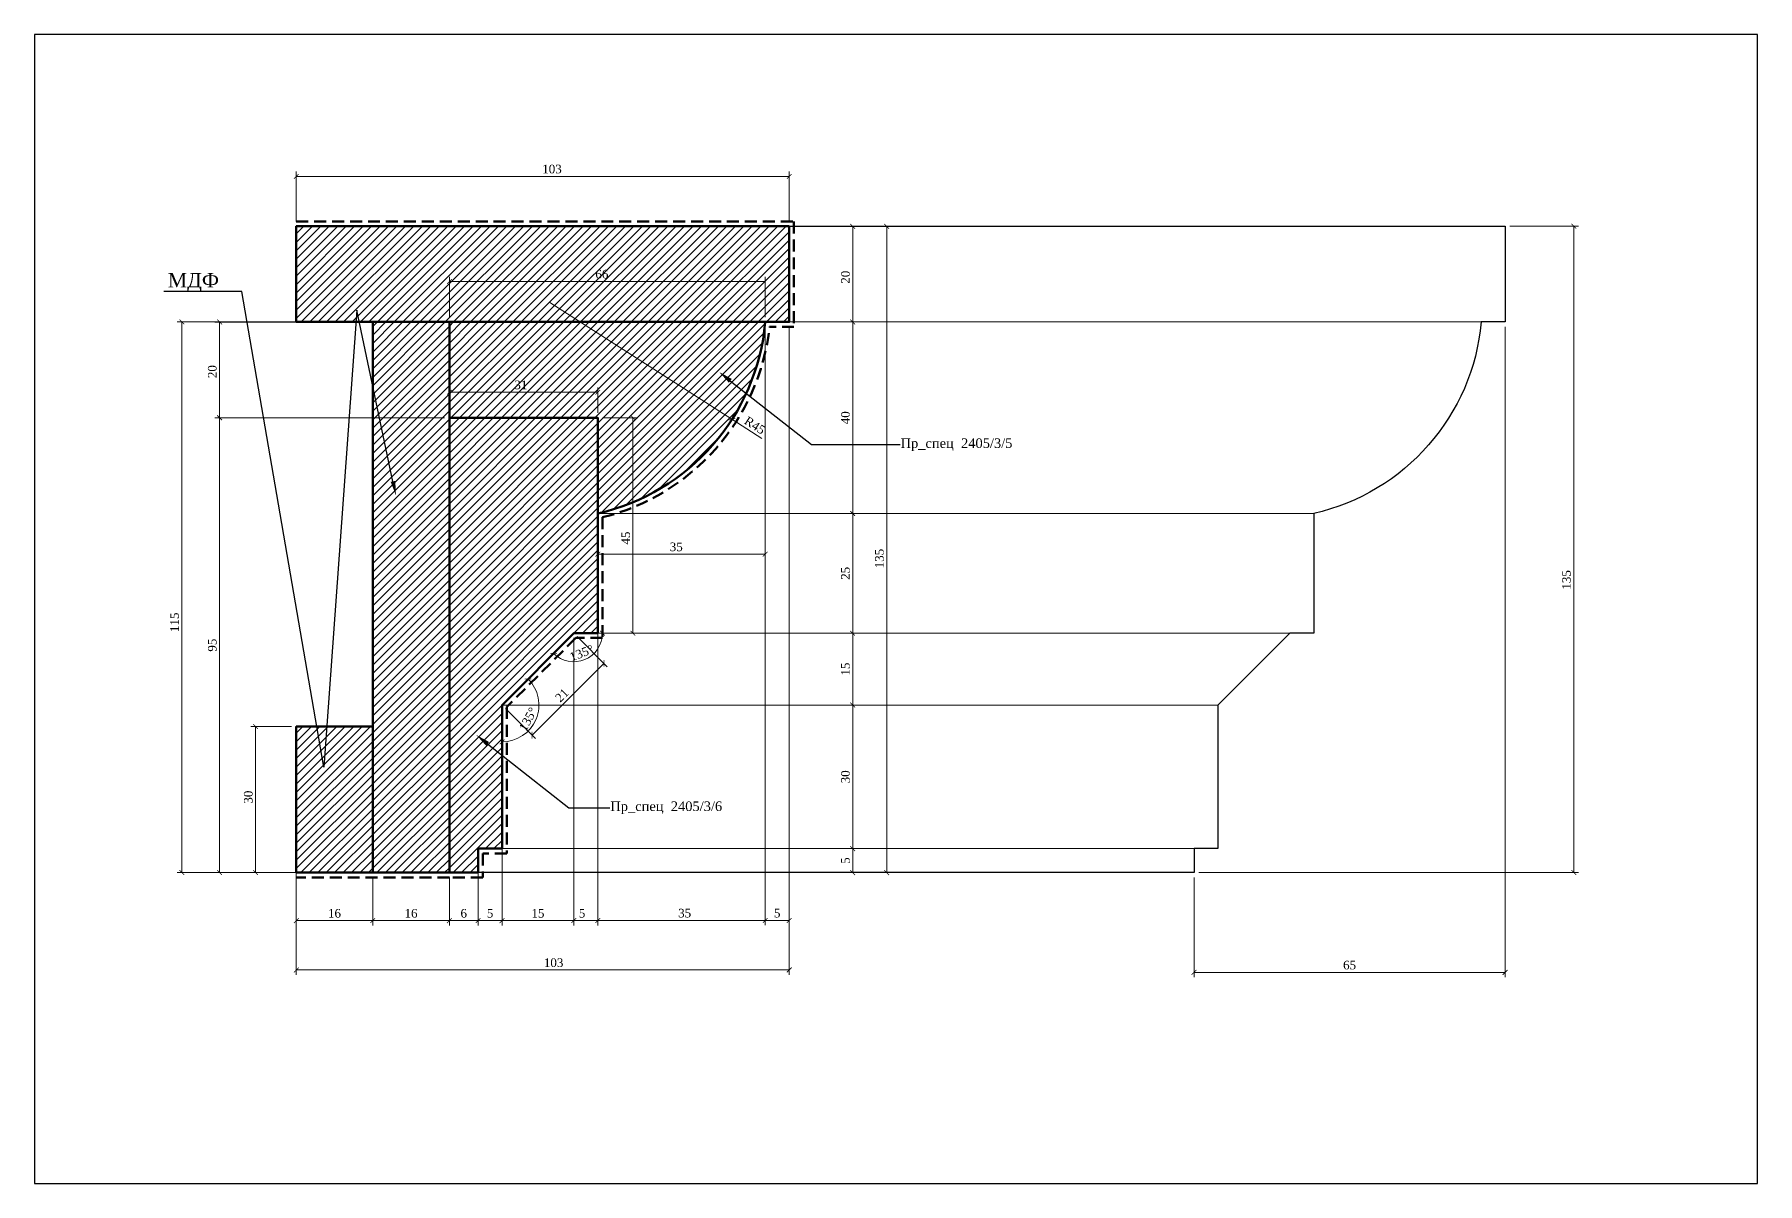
# Model space of a CAD drawing. Header units: millimetres. Extents: x 308993 to 309353, y -104422 to -104182.
import ezdxf
from ezdxf import colors
from ezdxf.entities.mleader import LeaderData, LeaderLine
from ezdxf.math import Vec2, Vec3

# ---------------------------------------------------------------- set-up
doc = ezdxf.new("R2010")
doc.units = ezdxf.units.MM
doc.header["$MEASUREMENT"] = 0
doc.linetypes.add('HIDDEN', pattern=[0.375, 0.25, -0.125])
doc.layers.add('Outside panel', color=7, linetype='Continuous', lineweight=18, true_color=0x7f5e57)
doc.layers.add('линия 15', color=7, linetype='Continuous', lineweight=15)
doc.layers.add('линия 50', color=1, linetype='Continuous', lineweight=140)
doc.layers.add('размеры в модели', color=7, linetype='Continuous')
doc.styles.get("Standard").update_dxf_attribs({"font": 'times.ttf'})
doc.dimstyles.new('M_1', dxfattribs={"dimtxt": 1.8, "dimasz": 1, "dimexe": 1, "dimexo": 1, "dimgap": 0.6, "dimtad": 1, "dimdec": 0, "dimdsep": 46, "dimtxsty": 'Standard', "dimblk": 'ARCHTICK', "dimcen": -5, "dimclrd": 7, "dimclre": 7, "dimclrt": 7, "dimadec": 0, "dimazin": 0, "dimtfac": 1, "dimtdec": 0, "dimtmove": 0, "dimatfit": 3, "dimfxl": 1, "dimtolj": 1, "dimtzin": 0, "dimlwd": 5, "dimlwe": 5, "dimarcsym": 0})
pattern_1 = [(45, (1202.0533, -5816.8196), (-0.8838834765, 0.8838834765), [])]

# ---------------------------------------------------------------- blocks, each defined once
blk = doc.blocks.new('_ArchTick')
at = {"color": 0, "linetype": 'ByBlock', "const_width": 0.15}
blk.add_lwpolyline([(-0.5, -0.5), (0.5, 0.5)], dxfattribs=at)
blk = doc.blocks.new('*D31')
at = {"color": 7, "lineweight": 5, "ltscale": 1000, "transparency": 16777216}
for p, q in [((309299.94, -104243.2), (309299.94, -104379.04)), ((309234.94, -104358.2), (309234.94, -104379.04)), ((309234.94, -104378.04), (309299.94, -104378.04))]:
    blk.add_line(p, q, dxfattribs=at)
at = {"layer": 'Defpoints', "color": 0, "ltscale": 1000, "transparency": 16777216}
for p in [(309299.94, -104242.2), (309234.94, -104357.2), (309299.94, -104378.04)]:
    blk.add_point(p, dxfattribs=at)
at = {"color": 7, "lineweight": 5, "ltscale": 1000, "transparency": 16777216, "rotation": 180}
blk.add_blockref('_ArchTick', (309234.94, -104378.04), dxfattribs=at)
at = {"color": 7, "lineweight": 5, "ltscale": 1000, "transparency": 16777216}
blk.add_blockref('_ArchTick', (309299.94, -104378.04), dxfattribs=at)
at = {"color": 7, "ltscale": 1000, "transparency": 16777216, "insert": (309267.44, -104376.53), "char_height": 1.8, "attachment_point": 5}
blk.add_mtext('\\A1;65', dxfattribs=at)
blk = doc.blocks.new('*D30')
at = {"color": 7, "lineweight": 5, "ltscale": 1000, "transparency": 16777216}
for p, q in [((309300.94, -104222.2), (309315.28, -104222.2)), ((309314.28, -104222.2), (309314.28, -104357.2)), ((309235.94, -104357.2), (309315.28, -104357.2))]:
    blk.add_line(p, q, dxfattribs=at)
at = {"layer": 'Defpoints', "color": 0, "ltscale": 1000, "transparency": 16777216}
for p in [(309299.94, -104222.2), (309234.94, -104357.2), (309314.28, -104357.2)]:
    blk.add_point(p, dxfattribs=at)
at = {"color": 7, "lineweight": 5, "ltscale": 1000, "transparency": 16777216}
for p, rotation in [((309314.28, -104222.2), 90), ((309314.28, -104357.2), 270)]:
    blk.add_blockref('_ArchTick', p, dxfattribs=dict(at, rotation=rotation))
at = {"color": 7, "ltscale": 1000, "transparency": 16777216, "insert": (309312.77, -104296.07), "char_height": 1.8, "attachment_point": 5, "rotation": 90}
blk.add_mtext('\\A1;135', dxfattribs=at)
blk = doc.blocks.new('*D29')
at = {"layer": 'Defpoints', "color": 0, "ltscale": 1000, "transparency": 16777216}
for p in [(309145.36, -104242.21), (309110.36, -104262.2), (309145.36, -104290.7)]:
    blk.add_point(p, dxfattribs=at)
at = {"layer": 'линия 15', "color": 7, "lineweight": 5, "ltscale": 1000, "transparency": 16777216}
for p, q in [((309145.36, -104243.21), (309145.36, -104291.7)), ((309110.36, -104263.2), (309110.36, -104291.7)), ((309110.36, -104290.7), (309145.36, -104290.7))]:
    blk.add_line(p, q, dxfattribs=at)
at = {"layer": 'линия 15', "color": 7, "lineweight": 5, "ltscale": 1000, "transparency": 16777216, "rotation": 180}
blk.add_blockref('_ArchTick', (309110.36, -104290.7), dxfattribs=at)
at = {"layer": 'линия 15', "color": 7, "lineweight": 5, "ltscale": 1000, "transparency": 16777216}
blk.add_blockref('_ArchTick', (309145.36, -104290.7), dxfattribs=at)
at = {"layer": 'линия 15', "color": 7, "ltscale": 1000, "transparency": 16777216, "insert": (309126.76, -104289.18), "char_height": 1.8, "attachment_point": 5}
blk.add_mtext('\\A1;35', dxfattribs=at)
blk = doc.blocks.new('*D28')
at = {"layer": 'Defpoints', "color": 0, "ltscale": 1000, "transparency": 16777216}
for p in [(309150.36, -104222.2), (309085.36, -104357.2), (309170.73, -104357.2)]:
    blk.add_point(p, dxfattribs=at)
at = {"layer": 'линия 15', "color": 7, "lineweight": 5, "ltscale": 1000, "transparency": 16777216}
for p, q in [((309151.36, -104222.2), (309171.73, -104222.2)), ((309170.73, -104222.2), (309170.73, -104357.2)), ((309086.36, -104357.2), (309171.73, -104357.2))]:
    blk.add_line(p, q, dxfattribs=at)
for p, rotation in [((309170.73, -104222.2), 90), ((309170.73, -104357.2), 270)]:
    blk.add_blockref('_ArchTick', p, dxfattribs=dict(at, rotation=rotation))
at = {"layer": 'линия 15', "color": 7, "ltscale": 1000, "transparency": 16777216, "insert": (309169.21, -104291.61), "char_height": 1.8, "attachment_point": 5, "rotation": 90}
blk.add_mtext('\\A1;135', dxfattribs=at)
blk = doc.blocks.new('*D27')
at = {"layer": 'Defpoints', "color": 0, "ltscale": 1000, "transparency": 16777216}
for p in [(309150.36, -104242.2), (309047.37, -104326.7), (309150.36, -104377.54)]:
    blk.add_point(p, dxfattribs=at)
at = {"layer": 'линия 15', "color": 7, "lineweight": 5, "ltscale": 1000, "transparency": 16777216}
for p, q in [((309150.36, -104243.2), (309150.36, -104378.54)), ((309047.37, -104327.7), (309047.37, -104378.54)), ((309047.37, -104377.54), (309150.36, -104377.54))]:
    blk.add_line(p, q, dxfattribs=at)
at = {"layer": 'линия 15', "color": 7, "lineweight": 5, "ltscale": 1000, "transparency": 16777216, "rotation": 180}
blk.add_blockref('_ArchTick', (309047.37, -104377.54), dxfattribs=at)
at = {"layer": 'линия 15', "color": 7, "lineweight": 5, "ltscale": 1000, "transparency": 16777216}
blk.add_blockref('_ArchTick', (309150.36, -104377.54), dxfattribs=at)
at = {"layer": 'линия 15', "color": 7, "ltscale": 1000, "transparency": 16777216, "insert": (309101.14, -104376.03), "char_height": 1.8, "attachment_point": 5}
blk.add_mtext('\\A1;103', dxfattribs=at)
blk = doc.blocks.new('*D26')
at = {"layer": 'Defpoints', "color": 0, "ltscale": 1000, "transparency": 16777216}
for p in [(309105.36, -104307.2), (309105.36, -104307.2), (309110.36, -104307.2), (309109.58, -104311.42), (309090.36, -104322.2)]:
    blk.add_point(p, dxfattribs=at)
at = {"layer": 'линия 15', "color": 7, "lineweight": 5, "ltscale": 1000, "transparency": 16777216}
blk.add_line((309111.36, -104307.2), (309112.33, -104307.2), dxfattribs=at)
blk.add_arc((309105.36, -104307.2), 5.97, 225, 0, dxfattribs=at)
for p, rotation in [((309111.33, -104307.2), 90.00000367645082), ((309101.14, -104311.42), 135.000003676375)]:
    blk.add_blockref('_ArchTick', p, dxfattribs=dict(at, rotation=rotation))
at = {"layer": 'линия 15', "color": 7, "ltscale": 1000, "transparency": 16777216, "insert": (309106.99, -104311.35), "char_height": 1.8, "attachment_point": 5, "rotation": 21.4415}
blk.add_mtext('\\A1;135°', dxfattribs=at)
blk = doc.blocks.new('*D25')
at = {"layer": 'Defpoints', "color": 0, "ltscale": 1000, "transparency": 16777216}
for p in [(309105.36, -104307.2), (309090.36, -104322.2), (309090.36, -104322.2), (309098.06, -104322.2), (309090.36, -104352.2)]:
    blk.add_point(p, dxfattribs=at)
at = {"layer": 'линия 15', "color": 7, "lineweight": 5, "ltscale": 1000, "transparency": 16777216}
blk.add_arc((309090.36, -104322.2), 7.7, 270, 45, dxfattribs=at)
for p, rotation in [((309095.8, -104316.75), 135.0000036761565), ((309090.36, -104329.9), 180.0000036759459)]:
    blk.add_blockref('_ArchTick', p, dxfattribs=dict(at, rotation=rotation))
at = {"layer": 'линия 15', "color": 7, "ltscale": 1000, "transparency": 16777216, "insert": (309095.78, -104325.17), "char_height": 1.8, "attachment_point": 5, "rotation": 61.2759}
blk.add_mtext('\\A1;135°', dxfattribs=at)
blk = doc.blocks.new('*D24')
at = {"layer": 'Defpoints', "color": 0, "ltscale": 1000, "transparency": 16777216}
for p in [(309105.36, -104307.2), (309111.65, -104313.5), (309090.36, -104322.2)]:
    blk.add_point(p, dxfattribs=at)
at = {"layer": 'линия 15', "color": 7, "lineweight": 5, "ltscale": 1000, "transparency": 16777216}
for p, q in [((309106.06, -104307.91), (309112.36, -104314.2)), ((309096.65, -104328.5), (309111.65, -104313.5)), ((309091.06, -104322.91), (309097.36, -104329.2))]:
    blk.add_line(p, q, dxfattribs=at)
for p, rotation in [((309111.65, -104313.5), 45.00000367634043), ((309096.65, -104328.5), 225.0000036763404)]:
    blk.add_blockref('_ArchTick', p, dxfattribs=dict(at, rotation=rotation))
at = {"layer": 'линия 15', "color": 7, "ltscale": 1000, "transparency": 16777216, "insert": (309102.87, -104320.16), "char_height": 1.8, "attachment_point": 5, "rotation": 45}
blk.add_mtext('\\A1;21', dxfattribs=at)
blk = doc.blocks.new('*D23')
at = {"layer": 'Defpoints', "color": 0, "ltscale": 1000, "transparency": 16777216}
for p in [(309110.36, -104262.2), (309110.36, -104307.2), (309117.72, -104307.2)]:
    blk.add_point(p, dxfattribs=at)
at = {"layer": 'линия 15', "color": 7, "lineweight": 5, "ltscale": 1000, "transparency": 16777216}
for p, q in [((309111.36, -104262.2), (309118.72, -104262.2)), ((309117.72, -104262.2), (309117.72, -104307.2)), ((309111.36, -104307.2), (309118.72, -104307.2))]:
    blk.add_line(p, q, dxfattribs=at)
for p, rotation in [((309117.72, -104262.2), 90), ((309117.72, -104307.2), 270)]:
    blk.add_blockref('_ArchTick', p, dxfattribs=dict(at, rotation=rotation))
at = {"layer": 'линия 15', "color": 7, "ltscale": 1000, "transparency": 16777216, "insert": (309116.21, -104287.34), "char_height": 1.8, "attachment_point": 5, "rotation": 90}
blk.add_mtext('\\A1;45', dxfattribs=at)
blk = doc.blocks.new('*D22')
at = {"layer": 'Defpoints', "color": 0, "ltscale": 1000, "transparency": 16777216}
for p in [(309110.36, -104256.87), (309079.36, -104262.2), (309110.36, -104262.2)]:
    blk.add_point(p, dxfattribs=at)
at = {"layer": 'линия 15', "color": 7, "lineweight": 5, "ltscale": 1000, "transparency": 16777216}
for p, q in [((309079.36, -104261.2), (309079.36, -104255.87)), ((309110.36, -104261.2), (309110.36, -104255.87)), ((309079.36, -104256.87), (309110.36, -104256.87))]:
    blk.add_line(p, q, dxfattribs=at)
at = {"layer": 'линия 15', "color": 7, "lineweight": 5, "ltscale": 1000, "transparency": 16777216, "rotation": 180}
blk.add_blockref('_ArchTick', (309079.36, -104256.87), dxfattribs=at)
at = {"layer": 'линия 15', "color": 7, "lineweight": 5, "ltscale": 1000, "transparency": 16777216}
blk.add_blockref('_ArchTick', (309110.36, -104256.87), dxfattribs=at)
at = {"layer": 'линия 15', "color": 7, "ltscale": 1000, "transparency": 16777216, "insert": (309094.3, -104255.35), "char_height": 1.8, "attachment_point": 5}
blk.add_mtext('\\A1;31', dxfattribs=at)
blk = doc.blocks.new('*D21')
at = {"layer": 'Defpoints', "color": 0, "ltscale": 1000, "transparency": 16777216}
for p in [(309079.36, -104262.2), (309031.35, -104357.2), (309063.35, -104357.2)]:
    blk.add_point(p, dxfattribs=at)
at = {"layer": 'линия 15', "color": 7, "lineweight": 5, "ltscale": 1000, "transparency": 16777216}
for p, q in [((309078.36, -104262.2), (309030.35, -104262.2)), ((309031.35, -104262.2), (309031.35, -104357.2)), ((309062.35, -104357.2), (309030.35, -104357.2))]:
    blk.add_line(p, q, dxfattribs=at)
for p, rotation in [((309031.35, -104262.2), 90), ((309031.35, -104357.2), 270)]:
    blk.add_blockref('_ArchTick', p, dxfattribs=dict(at, rotation=rotation))
at = {"layer": 'линия 15', "color": 7, "ltscale": 1000, "transparency": 16777216, "insert": (309029.83, -104309.7), "char_height": 1.8, "attachment_point": 5, "rotation": 90}
blk.add_mtext('\\A1;95', dxfattribs=at)
blk = doc.blocks.new('*D20')
at = {"layer": 'Defpoints', "color": 0, "ltscale": 1000, "transparency": 16777216}
for p in [(309079.36, -104242.21), (309031.35, -104262.2), (309079.36, -104262.2)]:
    blk.add_point(p, dxfattribs=at)
at = {"layer": 'линия 15', "color": 7, "lineweight": 5, "ltscale": 1000, "transparency": 16777216}
for p, q in [((309078.36, -104242.21), (309030.35, -104242.21)), ((309031.35, -104242.21), (309031.35, -104262.2)), ((309078.36, -104262.2), (309030.35, -104262.2))]:
    blk.add_line(p, q, dxfattribs=at)
for p, rotation in [((309031.35, -104242.21), 90), ((309031.35, -104262.2), 270)]:
    blk.add_blockref('_ArchTick', p, dxfattribs=dict(at, rotation=rotation))
at = {"layer": 'линия 15', "color": 7, "ltscale": 1000, "transparency": 16777216, "insert": (309029.83, -104252.57), "char_height": 1.8, "attachment_point": 5, "rotation": 90}
blk.add_mtext('\\A1;20', dxfattribs=at)
blk = doc.blocks.new('*D19')
at = {"layer": 'Defpoints', "color": 0, "ltscale": 1000, "transparency": 16777216}
for p in [(309145.36, -104233.74), (309079.36, -104242.2), (309145.36, -104242.21)]:
    blk.add_point(p, dxfattribs=at)
at = {"layer": 'линия 15', "color": 7, "lineweight": 5, "ltscale": 1000, "transparency": 16777216}
for p, q in [((309079.36, -104241.2), (309079.36, -104232.74)), ((309079.36, -104233.74), (309145.36, -104233.74)), ((309145.36, -104241.21), (309145.36, -104232.74))]:
    blk.add_line(p, q, dxfattribs=at)
at = {"layer": 'линия 15', "color": 7, "lineweight": 5, "ltscale": 1000, "transparency": 16777216, "rotation": 180}
blk.add_blockref('_ArchTick', (309079.36, -104233.74), dxfattribs=at)
at = {"layer": 'линия 15', "color": 7, "lineweight": 5, "ltscale": 1000, "transparency": 16777216}
blk.add_blockref('_ArchTick', (309145.36, -104233.74), dxfattribs=at)
at = {"layer": 'линия 15', "color": 7, "ltscale": 1000, "transparency": 16777216, "insert": (309111.22, -104232.22), "char_height": 1.8, "attachment_point": 5}
blk.add_mtext('\\A1;66', dxfattribs=at)
blk = doc.blocks.new('*D18')
at = {"layer": 'Defpoints', "color": 0, "ltscale": 1000, "transparency": 16777216}
for p in [(309047.37, -104357.2), (309063.35, -104357.2), (309047.37, -104367.23)]:
    blk.add_point(p, dxfattribs=at)
at = {"layer": 'линия 15', "color": 7, "lineweight": 5, "ltscale": 1000, "transparency": 16777216}
for p, q in [((309047.37, -104358.2), (309047.37, -104368.23)), ((309063.35, -104358.2), (309063.35, -104368.23)), ((309063.35, -104367.23), (309047.37, -104367.23))]:
    blk.add_line(p, q, dxfattribs=at)
at = {"layer": 'линия 15', "color": 7, "lineweight": 5, "ltscale": 1000, "transparency": 16777216, "rotation": 180}
blk.add_blockref('_ArchTick', (309047.37, -104367.23), dxfattribs=at)
at = {"layer": 'линия 15', "color": 7, "lineweight": 5, "ltscale": 1000, "transparency": 16777216}
blk.add_blockref('_ArchTick', (309063.35, -104367.23), dxfattribs=at)
at = {"layer": 'линия 15', "color": 7, "ltscale": 1000, "transparency": 16777216, "insert": (309055.36, -104365.71), "char_height": 1.8, "attachment_point": 5}
blk.add_mtext('\\A1;16', dxfattribs=at)
blk = doc.blocks.new('*D17')
at = {"layer": 'Defpoints', "color": 0, "ltscale": 1000, "transparency": 16777216}
for p in [(309063.35, -104357.2), (309079.36, -104357.2), (309063.35, -104367.23)]:
    blk.add_point(p, dxfattribs=at)
at = {"layer": 'линия 15', "color": 7, "lineweight": 5, "ltscale": 1000, "transparency": 16777216}
for p, q in [((309063.35, -104358.2), (309063.35, -104368.23)), ((309079.36, -104358.2), (309079.36, -104368.23)), ((309079.36, -104367.23), (309063.35, -104367.23))]:
    blk.add_line(p, q, dxfattribs=at)
at = {"layer": 'линия 15', "color": 7, "lineweight": 5, "ltscale": 1000, "transparency": 16777216, "rotation": 180}
blk.add_blockref('_ArchTick', (309063.35, -104367.23), dxfattribs=at)
at = {"layer": 'линия 15', "color": 7, "lineweight": 5, "ltscale": 1000, "transparency": 16777216}
blk.add_blockref('_ArchTick', (309079.36, -104367.23), dxfattribs=at)
at = {"layer": 'линия 15', "color": 7, "ltscale": 1000, "transparency": 16777216, "insert": (309071.35, -104365.71), "char_height": 1.8, "attachment_point": 5}
blk.add_mtext('\\A1;16', dxfattribs=at)
blk = doc.blocks.new('*D16')
at = {"layer": 'Defpoints', "color": 0, "ltscale": 1000, "transparency": 16777216}
for p in [(309085.36, -104352.2), (309079.36, -104357.2), (309079.36, -104367.23)]:
    blk.add_point(p, dxfattribs=at)
at = {"layer": 'линия 15', "color": 7, "lineweight": 5, "ltscale": 1000, "transparency": 16777216}
for p, q in [((309085.36, -104353.2), (309085.36, -104368.23)), ((309079.36, -104358.2), (309079.36, -104368.23)), ((309085.36, -104367.23), (309079.36, -104367.23))]:
    blk.add_line(p, q, dxfattribs=at)
at = {"layer": 'линия 15', "color": 7, "lineweight": 5, "ltscale": 1000, "transparency": 16777216, "rotation": 180}
blk.add_blockref('_ArchTick', (309079.36, -104367.23), dxfattribs=at)
at = {"layer": 'линия 15', "color": 7, "lineweight": 5, "ltscale": 1000, "transparency": 16777216}
blk.add_blockref('_ArchTick', (309085.36, -104367.23), dxfattribs=at)
at = {"layer": 'линия 15', "color": 7, "ltscale": 1000, "transparency": 16777216, "insert": (309082.36, -104365.71), "char_height": 1.8, "attachment_point": 5}
blk.add_mtext('\\A1;6', dxfattribs=at)
blk = doc.blocks.new('*D15')
at = {"layer": 'Defpoints', "color": 0, "ltscale": 1000, "transparency": 16777216}
for p in [(309090.36, -104322.2), (309085.36, -104352.2), (309085.36, -104367.23)]:
    blk.add_point(p, dxfattribs=at)
at = {"layer": 'линия 15', "color": 7, "lineweight": 5, "ltscale": 1000, "transparency": 16777216}
for p, q in [((309090.36, -104323.2), (309090.36, -104368.23)), ((309085.36, -104353.2), (309085.36, -104368.23)), ((309090.36, -104367.23), (309085.36, -104367.23))]:
    blk.add_line(p, q, dxfattribs=at)
at = {"layer": 'линия 15', "color": 7, "lineweight": 5, "ltscale": 1000, "transparency": 16777216, "rotation": 180}
blk.add_blockref('_ArchTick', (309085.36, -104367.23), dxfattribs=at)
at = {"layer": 'линия 15', "color": 7, "lineweight": 5, "ltscale": 1000, "transparency": 16777216}
blk.add_blockref('_ArchTick', (309090.36, -104367.23), dxfattribs=at)
at = {"layer": 'линия 15', "color": 7, "ltscale": 1000, "transparency": 16777216, "insert": (309087.86, -104365.71), "char_height": 1.8, "attachment_point": 5}
blk.add_mtext('\\A1;5', dxfattribs=at)
blk = doc.blocks.new('*D14')
at = {"layer": 'Defpoints', "color": 0, "ltscale": 1000, "transparency": 16777216}
for p in [(309105.36, -104307.2), (309090.36, -104322.2), (309090.36, -104367.23)]:
    blk.add_point(p, dxfattribs=at)
at = {"layer": 'линия 15', "color": 7, "lineweight": 5, "ltscale": 1000, "transparency": 16777216}
for p, q in [((309105.36, -104308.2), (309105.36, -104368.23)), ((309090.36, -104323.2), (309090.36, -104368.23)), ((309105.36, -104367.23), (309090.36, -104367.23))]:
    blk.add_line(p, q, dxfattribs=at)
at = {"layer": 'линия 15', "color": 7, "lineweight": 5, "ltscale": 1000, "transparency": 16777216, "rotation": 180}
blk.add_blockref('_ArchTick', (309090.36, -104367.23), dxfattribs=at)
at = {"layer": 'линия 15', "color": 7, "lineweight": 5, "ltscale": 1000, "transparency": 16777216}
blk.add_blockref('_ArchTick', (309105.36, -104367.23), dxfattribs=at)
at = {"layer": 'линия 15', "color": 7, "ltscale": 1000, "transparency": 16777216, "insert": (309097.86, -104365.71), "char_height": 1.8, "attachment_point": 5}
blk.add_mtext('\\A1;15', dxfattribs=at)
blk = doc.blocks.new('*D13')
at = {"layer": 'Defpoints', "color": 0, "ltscale": 1000, "transparency": 16777216}
for p in [(309105.36, -104307.2), (309110.36, -104307.2), (309105.36, -104367.23)]:
    blk.add_point(p, dxfattribs=at)
at = {"layer": 'линия 15', "color": 7, "lineweight": 5, "ltscale": 1000, "transparency": 16777216}
for p, q in [((309105.36, -104308.2), (309105.36, -104368.23)), ((309110.36, -104308.2), (309110.36, -104368.23)), ((309110.36, -104367.23), (309105.36, -104367.23))]:
    blk.add_line(p, q, dxfattribs=at)
at = {"layer": 'линия 15', "color": 7, "lineweight": 5, "ltscale": 1000, "transparency": 16777216, "rotation": 180}
blk.add_blockref('_ArchTick', (309105.36, -104367.23), dxfattribs=at)
at = {"layer": 'линия 15', "color": 7, "lineweight": 5, "ltscale": 1000, "transparency": 16777216}
blk.add_blockref('_ArchTick', (309110.36, -104367.23), dxfattribs=at)
at = {"layer": 'линия 15', "color": 7, "ltscale": 1000, "transparency": 16777216, "insert": (309107.08, -104365.71), "char_height": 1.8, "attachment_point": 5}
blk.add_mtext('\\A1;5', dxfattribs=at)
blk = doc.blocks.new('*D12')
at = {"layer": 'Defpoints', "color": 0, "ltscale": 1000, "transparency": 16777216}
for p in [(309145.36, -104242.21), (309150.36, -104242.2), (309150.36, -104367.2)]:
    blk.add_point(p, dxfattribs=at)
at = {"layer": 'линия 15', "color": 7, "lineweight": 5, "ltscale": 1000, "transparency": 16777216}
for p, q in [((309145.36, -104243.21), (309145.36, -104368.2)), ((309150.36, -104243.2), (309150.36, -104368.2)), ((309145.36, -104367.2), (309150.36, -104367.2))]:
    blk.add_line(p, q, dxfattribs=at)
at = {"layer": 'линия 15', "color": 7, "lineweight": 5, "ltscale": 1000, "transparency": 16777216, "rotation": 180}
blk.add_blockref('_ArchTick', (309145.36, -104367.2), dxfattribs=at)
at = {"layer": 'линия 15', "color": 7, "lineweight": 5, "ltscale": 1000, "transparency": 16777216}
blk.add_blockref('_ArchTick', (309150.36, -104367.2), dxfattribs=at)
at = {"layer": 'линия 15', "color": 7, "ltscale": 1000, "transparency": 16777216, "insert": (309147.86, -104365.68), "char_height": 1.8, "attachment_point": 5}
blk.add_mtext('\\A1;5', dxfattribs=at)
blk = doc.blocks.new('*D11')
at = {"layer": 'Defpoints', "color": 0, "ltscale": 1000, "transparency": 16777216}
for p in [(309145.36, -104242.21), (309110.36, -104282.2), (309145.36, -104367.2)]:
    blk.add_point(p, dxfattribs=at)
at = {"layer": 'линия 15', "color": 7, "lineweight": 5, "ltscale": 1000, "transparency": 16777216}
for p, q in [((309145.36, -104243.21), (309145.36, -104368.2)), ((309110.36, -104283.2), (309110.36, -104368.2)), ((309110.36, -104367.2), (309145.36, -104367.2))]:
    blk.add_line(p, q, dxfattribs=at)
at = {"layer": 'линия 15', "color": 7, "lineweight": 5, "ltscale": 1000, "transparency": 16777216, "rotation": 180}
blk.add_blockref('_ArchTick', (309110.36, -104367.2), dxfattribs=at)
at = {"layer": 'линия 15', "color": 7, "lineweight": 5, "ltscale": 1000, "transparency": 16777216}
blk.add_blockref('_ArchTick', (309145.36, -104367.2), dxfattribs=at)
at = {"layer": 'линия 15', "color": 7, "ltscale": 1000, "transparency": 16777216, "insert": (309128.52, -104365.68), "char_height": 1.8, "attachment_point": 5}
blk.add_mtext('\\A1;35', dxfattribs=at)
blk = doc.blocks.new('*D10')
at = {"layer": 'Defpoints', "color": 0, "ltscale": 1000, "transparency": 16777216}
for p in [(309047.37, -104326.7), (309038.87, -104357.2), (309047.37, -104357.2)]:
    blk.add_point(p, dxfattribs=at)
at = {"layer": 'линия 15', "color": 7, "lineweight": 5, "ltscale": 1000, "transparency": 16777216}
for p, q in [((309046.37, -104326.7), (309037.87, -104326.7)), ((309038.87, -104326.7), (309038.87, -104357.2)), ((309046.37, -104357.2), (309037.87, -104357.2))]:
    blk.add_line(p, q, dxfattribs=at)
for p, rotation in [((309038.87, -104326.7), 90), ((309038.87, -104357.2), 270)]:
    blk.add_blockref('_ArchTick', p, dxfattribs=dict(at, rotation=rotation))
at = {"layer": 'линия 15', "color": 7, "ltscale": 1000, "transparency": 16777216, "insert": (309037.35, -104341.44), "char_height": 1.8, "attachment_point": 5, "rotation": 90}
blk.add_mtext('\\A1;30', dxfattribs=at)
blk = doc.blocks.new('*D9')
at = {"layer": 'Defpoints', "color": 0, "ltscale": 1000, "transparency": 16777216}
for p in [(309063.35, -104242.2), (309023.47, -104357.2), (309063.36, -104357.2)]:
    blk.add_point(p, dxfattribs=at)
at = {"layer": 'линия 15', "color": 7, "lineweight": 5, "ltscale": 1000, "transparency": 16777216}
for p, q in [((309062.35, -104242.2), (309022.47, -104242.2)), ((309023.47, -104242.2), (309023.47, -104357.2)), ((309062.36, -104357.2), (309022.47, -104357.2))]:
    blk.add_line(p, q, dxfattribs=at)
for p, rotation in [((309023.47, -104242.2), 90), ((309023.47, -104357.2), 270)]:
    blk.add_blockref('_ArchTick', p, dxfattribs=dict(at, rotation=rotation))
at = {"layer": 'линия 15', "color": 7, "ltscale": 1000, "transparency": 16777216, "insert": (309021.95, -104304.93), "char_height": 1.8, "attachment_point": 5, "rotation": 90}
blk.add_mtext('\\A1;115', dxfattribs=at)
blk = doc.blocks.new('*D8')
at = {"layer": 'Defpoints', "color": 0, "ltscale": 1000, "transparency": 16777216}
for p in [(309100.37, -104238.14), (309138.4, -104262.52)]:
    blk.add_point(p, dxfattribs=at)
at = {"layer": 'линия 15', "color": 7, "lineweight": 5, "ltscale": 1000, "transparency": 16777216}
for p in [(309100.37, -104238.14), (309144.63, -104266.52)]:
    blk.add_line(p, (309138.4, -104262.52), dxfattribs=at)
at = {"layer": 'линия 15', "color": 7, "lineweight": 5, "ltscale": 1000, "transparency": 16777216, "rotation": 147.3387885830701}
blk.add_blockref('_ArchTick', (309138.4, -104262.52), dxfattribs=at)
at = {"layer": 'линия 15', "color": 7, "ltscale": 1000, "transparency": 16777216, "insert": (309143.18, -104263.79), "char_height": 1.8, "attachment_point": 5, "rotation": 327.3388}
blk.add_mtext('\\A1;R45', dxfattribs=at)
blk = doc.blocks.new('*D7')
at = {"layer": 'Defpoints', "color": 0, "ltscale": 1000, "transparency": 16777216}
for p in [(309090.36, -104352.2), (309085.36, -104357.2), (309163.62, -104357.2)]:
    blk.add_point(p, dxfattribs=at)
at = {"layer": 'линия 15', "color": 7, "lineweight": 5, "ltscale": 1000, "transparency": 16777216}
for p, q in [((309091.36, -104352.2), (309164.62, -104352.2)), ((309163.62, -104352.2), (309163.62, -104357.2)), ((309086.36, -104357.2), (309164.62, -104357.2))]:
    blk.add_line(p, q, dxfattribs=at)
for p, rotation in [((309163.62, -104352.2), 90), ((309163.62, -104357.2), 270)]:
    blk.add_blockref('_ArchTick', p, dxfattribs=dict(at, rotation=rotation))
at = {"layer": 'линия 15', "color": 7, "ltscale": 1000, "transparency": 16777216, "insert": (309162.11, -104354.7), "char_height": 1.8, "attachment_point": 5, "rotation": 90}
blk.add_mtext('\\A1;5', dxfattribs=at)
blk = doc.blocks.new('*D6')
at = {"layer": 'Defpoints', "color": 0, "ltscale": 1000, "transparency": 16777216}
for p in [(309090.36, -104322.2), (309090.36, -104352.2), (309163.62, -104352.2)]:
    blk.add_point(p, dxfattribs=at)
at = {"layer": 'линия 15', "color": 7, "lineweight": 5, "ltscale": 1000, "transparency": 16777216}
for p, q in [((309091.36, -104322.2), (309164.62, -104322.2)), ((309163.62, -104322.2), (309163.62, -104352.2)), ((309091.36, -104352.2), (309164.62, -104352.2))]:
    blk.add_line(p, q, dxfattribs=at)
for p, rotation in [((309163.62, -104322.2), 90), ((309163.62, -104352.2), 270)]:
    blk.add_blockref('_ArchTick', p, dxfattribs=dict(at, rotation=rotation))
at = {"layer": 'линия 15', "color": 7, "ltscale": 1000, "transparency": 16777216, "insert": (309162.11, -104337.2), "char_height": 1.8, "attachment_point": 5, "rotation": 90}
blk.add_mtext('\\A1;30', dxfattribs=at)
blk = doc.blocks.new('*D5')
at = {"layer": 'Defpoints', "color": 0, "ltscale": 1000, "transparency": 16777216}
for p in [(309110.36, -104307.2), (309090.36, -104322.2), (309163.62, -104322.2)]:
    blk.add_point(p, dxfattribs=at)
at = {"layer": 'линия 15', "color": 7, "lineweight": 5, "ltscale": 1000, "transparency": 16777216}
for p, q in [((309111.36, -104307.2), (309164.62, -104307.2)), ((309163.62, -104307.2), (309163.62, -104322.2)), ((309091.36, -104322.2), (309164.62, -104322.2))]:
    blk.add_line(p, q, dxfattribs=at)
for p, rotation in [((309163.62, -104307.2), 90), ((309163.62, -104322.2), 270)]:
    blk.add_blockref('_ArchTick', p, dxfattribs=dict(at, rotation=rotation))
at = {"layer": 'линия 15', "color": 7, "ltscale": 1000, "transparency": 16777216, "insert": (309162.11, -104314.7), "char_height": 1.8, "attachment_point": 5, "rotation": 90}
blk.add_mtext('\\A1;15', dxfattribs=at)
blk = doc.blocks.new('*D4')
at = {"layer": 'Defpoints', "color": 0, "ltscale": 1000, "transparency": 16777216}
for p in [(309110.36, -104282.2), (309110.36, -104307.2), (309163.62, -104307.2)]:
    blk.add_point(p, dxfattribs=at)
at = {"layer": 'линия 15', "color": 7, "lineweight": 5, "ltscale": 1000, "transparency": 16777216}
for p, q in [((309111.36, -104282.2), (309164.62, -104282.2)), ((309163.62, -104282.2), (309163.62, -104307.2)), ((309111.36, -104307.2), (309164.62, -104307.2))]:
    blk.add_line(p, q, dxfattribs=at)
for p, rotation in [((309163.62, -104282.2), 90), ((309163.62, -104307.2), 270)]:
    blk.add_blockref('_ArchTick', p, dxfattribs=dict(at, rotation=rotation))
at = {"layer": 'линия 15', "color": 7, "ltscale": 1000, "transparency": 16777216, "insert": (309162.11, -104294.7), "char_height": 1.8, "attachment_point": 5, "rotation": 90}
blk.add_mtext('\\A1;25', dxfattribs=at)
blk = doc.blocks.new('*D3')
at = {"layer": 'Defpoints', "color": 0, "ltscale": 1000, "transparency": 16777216}
for p in [(309150.36, -104242.2), (309110.36, -104282.2), (309163.62, -104282.2)]:
    blk.add_point(p, dxfattribs=at)
at = {"layer": 'линия 15', "color": 7, "lineweight": 5, "ltscale": 1000, "transparency": 16777216}
for p, q in [((309151.36, -104242.2), (309164.62, -104242.2)), ((309163.62, -104242.2), (309163.62, -104282.2)), ((309111.36, -104282.2), (309164.62, -104282.2))]:
    blk.add_line(p, q, dxfattribs=at)
for p, rotation in [((309163.62, -104242.2), 90), ((309163.62, -104282.2), 270)]:
    blk.add_blockref('_ArchTick', p, dxfattribs=dict(at, rotation=rotation))
at = {"layer": 'линия 15', "color": 7, "ltscale": 1000, "transparency": 16777216, "insert": (309162.11, -104262.2), "char_height": 1.8, "attachment_point": 5, "rotation": 90}
blk.add_mtext('\\A1;40', dxfattribs=at)
blk = doc.blocks.new('*D2')
at = {"layer": 'Defpoints', "color": 0, "ltscale": 1000, "transparency": 16777216}
for p in [(309150.36, -104222.2), (309150.36, -104242.2), (309163.62, -104242.2)]:
    blk.add_point(p, dxfattribs=at)
at = {"layer": 'линия 15', "color": 7, "lineweight": 5, "ltscale": 1000, "transparency": 16777216}
for p, q in [((309151.36, -104222.2), (309164.62, -104222.2)), ((309163.62, -104222.2), (309163.62, -104242.2)), ((309151.36, -104242.2), (309164.62, -104242.2))]:
    blk.add_line(p, q, dxfattribs=at)
for p, rotation in [((309163.62, -104222.2), 90), ((309163.62, -104242.2), 270)]:
    blk.add_blockref('_ArchTick', p, dxfattribs=dict(at, rotation=rotation))
at = {"layer": 'линия 15', "color": 7, "ltscale": 1000, "transparency": 16777216, "insert": (309162.11, -104232.85), "char_height": 1.8, "attachment_point": 5, "rotation": 90}
blk.add_mtext('\\A1;20', dxfattribs=at)
blk = doc.blocks.new('*D1')
at = {"layer": 'Defpoints', "color": 0, "ltscale": 1000, "transparency": 16777216}
for p in [(309150.36, -104211.78), (309047.36, -104222.2), (309150.36, -104222.2)]:
    blk.add_point(p, dxfattribs=at)
at = {"layer": 'линия 15', "color": 7, "lineweight": 5, "ltscale": 1000, "transparency": 16777216}
for p, q in [((309047.36, -104221.2), (309047.36, -104210.78)), ((309047.36, -104211.78), (309150.36, -104211.78)), ((309150.36, -104221.2), (309150.36, -104210.78))]:
    blk.add_line(p, q, dxfattribs=at)
at = {"layer": 'линия 15', "color": 7, "lineweight": 5, "ltscale": 1000, "transparency": 16777216, "rotation": 180}
blk.add_blockref('_ArchTick', (309047.36, -104211.78), dxfattribs=at)
at = {"layer": 'линия 15', "color": 7, "lineweight": 5, "ltscale": 1000, "transparency": 16777216}
blk.add_blockref('_ArchTick', (309150.36, -104211.78), dxfattribs=at)
at = {"layer": 'линия 15', "color": 7, "ltscale": 1000, "transparency": 16777216, "insert": (309100.8, -104210.26), "char_height": 1.8, "attachment_point": 5}
blk.add_mtext('\\A1;103', dxfattribs=at)

msp = doc.modelspace()

# ---------------------------------------------------------------- hatches: boundary and pattern name
at = {"layer": 'Outside panel', "ltscale": 1000}
h = msp.add_hatch(dxfattribs=at)
h.set_pattern_fill('ANSI31', color=5, scale=10)
h.set_pattern_definition(pattern_1)
h.paths.add_polyline_path([(309150.36, -104222.2), (309047.36, -104222.2), (309047.36, -104242.2), (309150.36, -104242.2)])
h = msp.add_hatch(dxfattribs=at)
h.set_pattern_fill('ANSI31', color=5, scale=10)
h.set_pattern_definition(pattern_1)
h.paths.add_polyline_path([(309079.36, -104242.2), (309063.35, -104242.2), (309063.35, -104357.2), (309079.36, -104357.2)])
h = msp.add_hatch(dxfattribs=at)
h.set_pattern_fill('ANSI31', color=256, scale=10)
h.set_pattern_definition(pattern_1)
h.paths.add_polyline_path([(309145.36, -104242.21), (309079.36, -104242.2), (309079.36, -104262.2), (309110.36, -104262.2), (309110.36, -104282.2, 0.325223)])
h = msp.add_hatch(dxfattribs=at)
h.set_pattern_fill('ANSI31', color=256, scale=10)
h.set_pattern_definition(pattern_1)
h.paths.add_polyline_path([(309110.36, -104262.2), (309079.36, -104262.2), (309079.36, -104357.2), (309085.36, -104357.2), (309085.36, -104352.2), (309090.36, -104352.2), (309090.36, -104322.2), (309105.36, -104307.2), (309110.36, -104307.2)])
h = msp.add_hatch(dxfattribs=at)
h.set_pattern_fill('ANSI31', color=5, scale=10)
h.set_pattern_definition(pattern_1)
h.paths.add_polyline_path([(309063.35, -104326.7), (309047.37, -104326.7), (309047.37, -104357.2), (309063.35, -104357.2)])

# ---------------------------------------------------------------- linework, layer by layer
at = {"color": 7, "lineweight": 15, "ltscale": 1000}
for p, q in [((309150.36, -104242.2), (309299.94, -104242.2)), ((309110.36, -104282.2), (309259.94, -104282.2)), ((309110.36, -104307.2), (309254.94, -104307.2)), ((309090.36, -104322.2), (309239.94, -104322.2)), ((309090.36, -104352.2), (309234.94, -104352.2))]:
    msp.add_line(p, q, dxfattribs=at)
at = {"color": 6, "ltscale": 1000}
msp.add_lwpolyline([(308992.67, -104422.15), (309352.67, -104422.15), (309352.67, -104182.15), (308992.67, -104182.15)], close=True, dxfattribs=at)
at = {"color": 7}
msp.add_lwpolyline([(309150.36, -104222.2), (309299.94, -104222.2), (309299.94, -104242.2), (309294.94, -104242.2, -0.325223), (309259.94, -104282.2), (309259.94, -104307.2), (309254.94, -104307.2), (309239.94, -104322.2), (309239.94, -104352.2), (309234.94, -104352.2), (309234.94, -104357.2), (309228.94, -104357.2), (309085.36, -104357.2)], format="xyb", dxfattribs=at)
at = {"layer": 'линия 50', "color": 7}
msp.add_line((309147.36, -104242.2), (309047.36, -104242.2), dxfattribs=at)
at = {"layer": 'линия 50', "color": 1, "linetype": 'HIDDEN', "ltscale": 10, "true_color": 0xff0909}
msp.add_lwpolyline([(309047.36, -104221.2), (309151.36, -104221.2), (309151.36, -104243.2), (309146.26, -104243.2, -0.314987), (309111.36, -104282.99), (309111.36, -104308.2), (309105.77, -104308.2), (309091.36, -104322.61), (309091.36, -104353.2), (309086.36, -104353.2), (309086.36, -104358.2), (309079.36, -104358.2), (309047.37, -104358.2)], format="xyb", dxfattribs=at)
at = {"layer": 'линия 50', "color": 7}
for points in [[(309150.36, -104222.2), (309047.36, -104222.2), (309047.36, -104242.2), (309150.36, -104242.2)], [(309063.35, -104242.2), (309079.36, -104242.2), (309079.36, -104357.2), (309063.35, -104357.2)], [(309063.35, -104326.7), (309047.37, -104326.7), (309047.37, -104357.2), (309063.35, -104357.2)]]:
    msp.add_lwpolyline(points, close=True, dxfattribs=at)
for points in [[(309063.36, -104357.2), (309079.36, -104357.2), (309079.36, -104242.2)], [(309079.36, -104262.2), (309110.36, -104262.2), (309110.36, -104307.2), (309105.36, -104307.2), (309090.36, -104322.2), (309090.36, -104352.2), (309085.36, -104352.2), (309085.36, -104357.2), (309079.36, -104357.2), (309079.36, -104262.2)], [(309110.36, -104282.2), (309110.36, -104262.2), (309079.36, -104262.2)]]:
    msp.add_lwpolyline(points, dxfattribs=at)
msp.add_lwpolyline([(309079.36, -104242.2), (309145.36, -104242.21, -0.325223), (309110.36, -104282.2), (309110.36, -104262.2), (309079.36, -104262.2), (309079.36, -104242.2)], format="xyb", dxfattribs=at)

# ---------------------------------------------------------------- dimensions: what is measured, and where the dimension line sits
at = {"color": 7, "ltscale": 1000}
dim = msp.add_linear_dim(base=(309314.28, -104357.2), p1=(309299.94, -104222.2), p2=(309234.94, -104357.2), angle=90, dimstyle='M_1', dxfattribs=at)
dim.commit()
dim.dimension.update_dxf_attribs({"geometry": '*D30', "text_midpoint": (309314.28, -104296.07), "dimtype": 128})
dim = msp.add_linear_dim(base=(309299.94, -104378.04), p1=(309234.94, -104357.2), p2=(309299.94, -104242.2), dimstyle='M_1', dxfattribs=at)
dim.commit()
dim.dimension.update_dxf_attribs({"geometry": '*D31', "text_midpoint": (309267.44, -104378.04), "dimtype": 128})
at = {"layer": 'линия 15', "color": 7, "ltscale": 1000}
for base, p1, p2, picture, middle in [((309150.36, -104211.78), (309047.36, -104222.2), (309150.36, -104222.2), '*D1', (309100.8, -104211.78)), ((309145.36, -104233.74), (309079.36, -104242.2), (309145.36, -104242.21), '*D19', (309111.22, -104233.74)), ((309150.36, -104377.54), (309047.37, -104326.7), (309150.36, -104242.2), '*D27', (309101.14, -104377.54)), ((309145.36, -104290.7), (309110.36, -104262.2), (309145.36, -104242.21), '*D29', (309126.76, -104290.7)), ((309145.36, -104367.2), (309110.36, -104282.2), (309145.36, -104242.21), '*D11', (309128.52, -104367.2)), ((309110.36, -104256.87), (309079.36, -104262.2), (309110.36, -104262.2), '*D22', (309094.3, -104256.87)), ((309105.36, -104367.23), (309110.36, -104307.2), (309105.36, -104307.2), '*D13', (309107.08, -104367.23))]:
    dim = msp.add_linear_dim(base=base, p1=p1, p2=p2, dimstyle='M_1', dxfattribs=at)
    dim.commit()
    dim.dimension.update_dxf_attribs({"geometry": picture, "text_midpoint": middle, "dimtype": 128})
for base, p1, p2, angle, picture, middle, dimtype in [((309170.73, -104357.2), (309150.36, -104222.2), (309085.36, -104357.2), 90, '*D28', (309170.73, -104291.61), 128), ((309163.62, -104242.2), (309150.36, -104222.2), (309150.36, -104242.2), 90, '*D2', (309163.62, -104232.85), 128), ((309023.47, -104357.2), (309063.35, -104242.2), (309063.36, -104357.2), 90, '*D9', (309023.47, -104304.93), 128), ((309031.35, -104262.2), (309079.36, -104242.21), (309079.36, -104262.2), 90, '*D20', (309031.35, -104252.57), 128), ((309117.72, -104307.2), (309110.36, -104262.2), (309110.36, -104307.2), 90, '*D23', (309117.72, -104287.34), 128), ((309111.65, -104313.5), (309090.36, -104322.2), (309105.36, -104307.2), 45, '*D24', (309103.93, -104321.22), 129), ((309038.8672, -104357.1967), (309047.3724, -104326.7039), (309047.3724, -104357.1967), 90, '*D10', (309038.8672, -104341.4352), 128)]:
    dim = msp.add_linear_dim(base=base, p1=p1, p2=p2, angle=angle, dimstyle='M_1', dxfattribs=at)
    dim.commit()
    dim.dimension.update_dxf_attribs({"geometry": picture, "text_midpoint": middle, "dimtype": dimtype})
dim = msp.add_radius_dim(center=(309100.37, -104238.14), mpoint=(309138.4, -104262.52), dimstyle='M_1', dxfattribs=at)
dim.commit()
dim.dimension.update_dxf_attribs({"geometry": '*D8', "text_midpoint": (309143.18, -104263.79)})
for base, p1, p2, picture, middle in [((309163.62, -104282.2), (309150.36, -104242.2), (309110.36, -104282.2), '*D3', (309162.11, -104262.2)), ((309031.35, -104357.2), (309079.36, -104262.2), (309063.35, -104357.2), '*D21', (309029.83, -104309.7)), ((309163.62, -104307.2), (309110.36, -104282.2), (309110.36, -104307.2), '*D4', (309162.11, -104294.7)), ((309163.62, -104322.2), (309110.36, -104307.2), (309090.36, -104322.2), '*D5', (309162.11, -104314.7)), ((309163.62, -104352.2), (309090.36, -104322.2), (309090.36, -104352.2), '*D6', (309162.11, -104337.2)), ((309163.62, -104357.2), (309090.36, -104352.2), (309085.36, -104357.2), '*D7', (309162.11, -104354.7))]:
    dim = msp.add_linear_dim(base=base, p1=p1, p2=p2, angle=90, dimstyle='M_1', dxfattribs=at)
    dim.commit()
    dim.dimension.update_dxf_attribs({"geometry": picture, "text_midpoint": middle})
for base, p1, p2, picture, middle in [((309150.36, -104367.2), (309145.36, -104242.21), (309150.36, -104242.2), '*D12', (309147.86, -104365.68)), ((309090.36, -104367.23), (309105.36, -104307.2), (309090.36, -104322.2), '*D14', (309097.86, -104365.71)), ((309085.36, -104367.23), (309090.36, -104322.2), (309085.36, -104352.2), '*D15', (309087.86, -104365.71)), ((309079.36, -104367.23), (309085.36, -104352.2), (309079.36, -104357.2), '*D16', (309082.36, -104365.71)), ((309047.37, -104367.23), (309063.35, -104357.2), (309047.37, -104357.2), '*D18', (309055.36, -104365.71)), ((309063.35, -104367.23), (309079.36, -104357.2), (309063.35, -104357.2), '*D17', (309071.35, -104365.71))]:
    dim = msp.add_linear_dim(base=base, p1=p1, p2=p2, dimstyle='M_1', dxfattribs=at)
    dim.commit()
    dim.dimension.update_dxf_attribs({"geometry": picture, "text_midpoint": middle})
for base, line1, picture, middle in [((309098.06, -104322.2), ((309090.36, -104322.2), (309090.36, -104352.2)), '*D25', (309097.11, -104325.9)), ((309109.58, -104311.42), ((309110.36, -104307.2), (309105.36, -104307.2)), '*D26', (309107.54, -104312.76))]:
    dim = msp.add_angular_dim_2l(base=base, line1=line1, line2=((309105.36, -104307.2), (309090.36, -104322.2)), dimstyle='M_1', override={"dimscale": 0}, dxfattribs=at)
    dim.commit()
    dim.dimension.update_dxf_attribs({"geometry": picture, "text_midpoint": middle, "dimtype": 130})

# ---------------------------------------------------------------- leaders
at = {"layer": 'размеры в модели', "color": 7, "ltscale": 1000}
ml = msp.add_multileader_mtext('Standard', dxfattribs=at)
ml.set_content('\\A1;МДФ  ', color=7)
ml.set_leader_properties()
ml.build(insert=Vec2(0, 0))
ml.multileader.update_dxf_attribs({"text_right_attachment_type": 6, "dogleg_length": 0.36, "arrow_head_size": 3})
ctx = ml.context
ctx.base_point, ctx.char_height, ctx.arrow_head_size, ctx.landing_gap_size, ctx.plane_origin = Vec3(309020.91, -104233.9), 3, 3, 0.09, Vec3(309041.32, -104246.77)
ctx.right_attachment, ctx.text_align_type = 6, 2
notes = []
notes.append((ctx, [(0, (1, 1, 0), (309035.99, -104235.82), (-1, 0), 4.68, [(2, [(309068.2, -104278.42), (309060.02, -104239.7), (309053.14, -104335.19)], 0, [])])]))
ctx.mtext.insert, ctx.mtext.alignment, ctx.mtext.flow_direction = Vec3(309031.23, -104231.98), 3, 5
ml = msp.add_multileader_mtext('Standard', dxfattribs=at)
ml.set_content('\\A1;Пр_спец  2405/3/5', color=7)
ml.set_leader_properties()
ml.build(insert=Vec2(0, 0))
ml.multileader.update_dxf_attribs({"text_right_attachment_type": 6, "dogleg_length": 0.36, "arrow_head_size": 3})
ctx = ml.context
ctx.base_point, ctx.char_height, ctx.arrow_head_size, ctx.landing_gap_size, ctx.plane_origin = Vec3(309173.54, -104267.82), 2, 3, 0.09, Vec3(309081.78, -104333.96)
ctx.right_attachment = 6
notes.append((ctx, [(1, (1, 1, 0), (309155.03, -104267.82), (1, 0), 18.51, [(0, [(309135.7, -104252.63)], 0, [])])]))
ctx.mtext.insert, ctx.mtext.flow_direction = Vec3(309173.63, -104266.51), 5
ml = msp.add_multileader_mtext('Standard', dxfattribs=at)
ml.set_content('\\A1;Пр_спец  2405/3/6', color=7)
ml.set_leader_properties()
ml.build(insert=Vec2(0, 0))
ml.multileader.update_dxf_attribs({"text_right_attachment_type": 6, "dogleg_length": 0.36, "arrow_head_size": 3})
ctx = ml.context
ctx.base_point, ctx.char_height, ctx.arrow_head_size, ctx.landing_gap_size, ctx.plane_origin = Vec3(309112.9, -104343.66), 2, 3, 0.09, Vec3(309031.07, -104409.79)
ctx.right_attachment = 6
notes.append((ctx, [(1, (1, 1, 0), (309104.32, -104343.66), (1, 0), 8.58, [(0, [(309084.99, -104328.46)], 0, [])])]))
ctx.mtext.insert, ctx.mtext.flow_direction = Vec3(309112.99, -104342.34), 5
for ctx, leaders in notes:
    for number, flags, end, landing, length, lines in leaders:
        leader = LeaderData()
        leader.index, (leader.has_last_leader_line, leader.has_dogleg_vector, leader.attachment_direction) = number, flags
        leader.last_leader_point, leader.dogleg_vector, leader.dogleg_length = Vec3(end), Vec3(landing), length
        for number, points, colour, breaks in lines:
            line = LeaderLine()
            line.index, line.vertices, line.color, line.breaks = number, Vec3.list(points), colors.encode_raw_color(colour), breaks
            leader.lines.append(line)
        ctx.leaders.append(leader)

doc.saveas('drawing.dxf')
